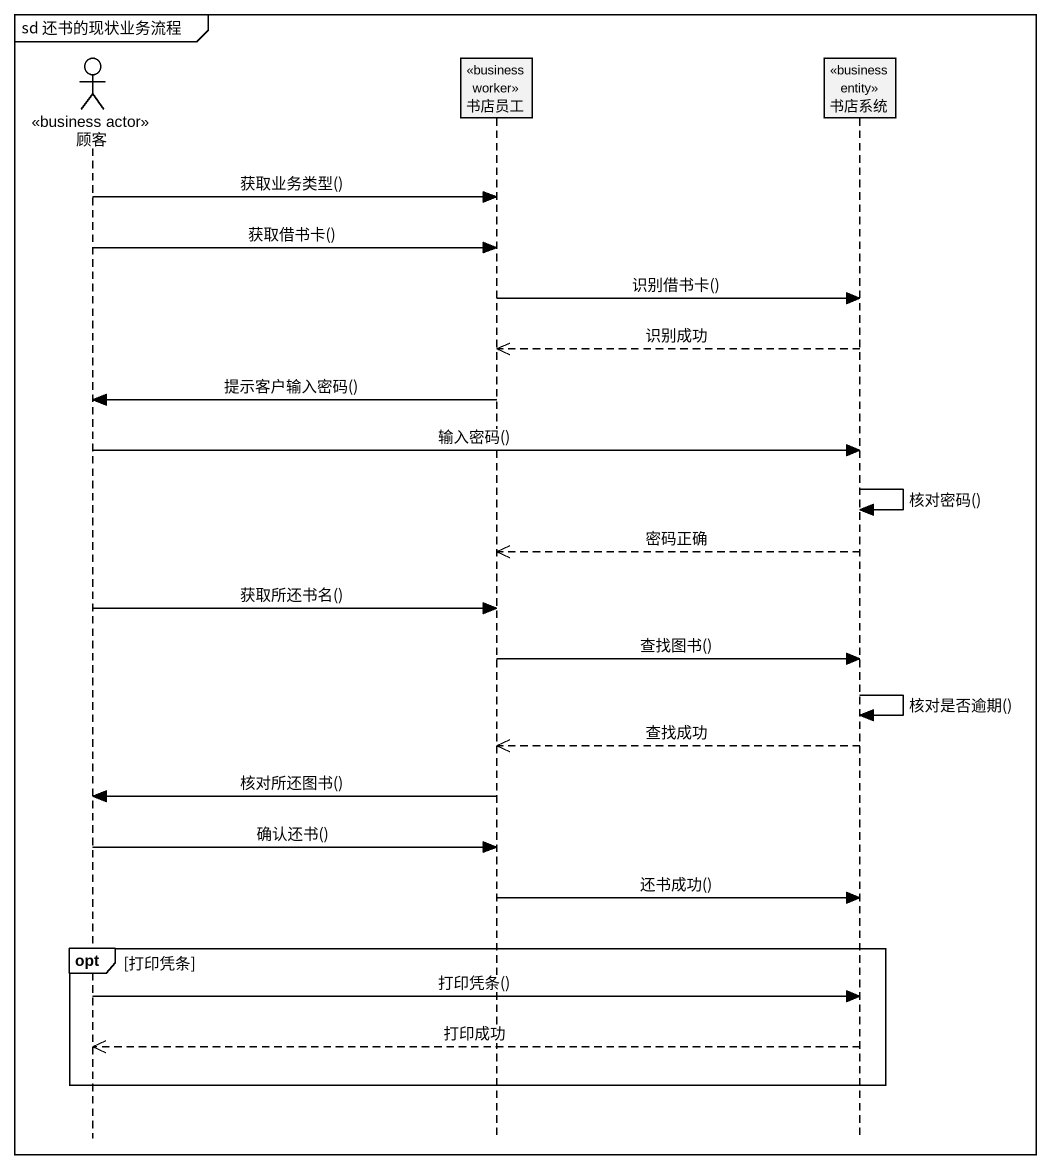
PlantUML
@startuml
mainframe sd 还书的现状业务流程
hide footbox
actor 顾客 <<business actor>>
participant 书店员工 <<business worker>>
participant 书店系统 <<business entity>>

顾客 -> 书店员工 : 获取业务类型()
顾客 -> 书店员工 : 获取借书卡()
书店员工 -> 书店系统 : 识别借书卡()
书店系统 -->> 书店员工 : 识别成功
书店员工 -> 顾客 : 提示客户输入密码()
顾客 -> 书店系统 : 输入密码()
书店系统 -> 书店系统 : 核对密码()
书店系统 -->> 书店员工 : 密码正确
顾客 -> 书店员工 : 获取所还书名()
书店员工 -> 书店系统 : 查找图书()
书店系统 -> 书店系统 : 核对是否逾期()
书店系统 -->> 书店员工 : 查找成功
书店员工 -> 顾客 : 核对所还图书()
顾客 -> 书店员工 : 确认还书()
书店员工 -> 书店系统 : 还书成功()
opt 打印凭条
  顾客 -> 书店系统 : 打印凭条()
  书店系统 -->> 顾客 : 打印成功
end
@enduml
